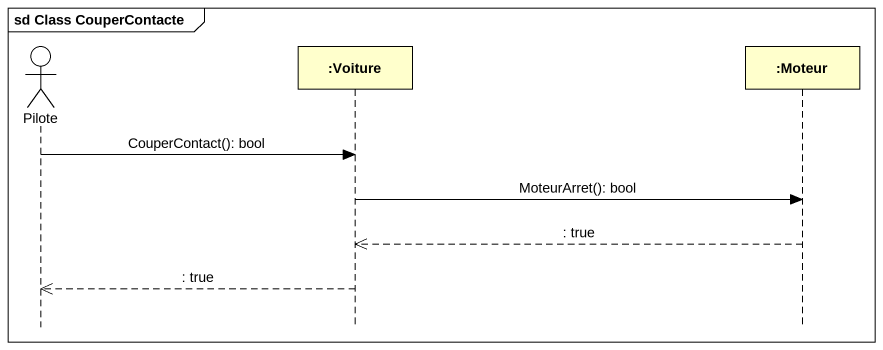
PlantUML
@startuml
mainframe sd Class CouperContacte
hide footbox
actor Pilote
participant ":Voiture" as Voiture
participant ":Moteur" as Moteur

Pilote -> Voiture : CouperContact(): bool
Voiture -> Moteur : MoteurArret(): bool
Moteur -->> Voiture : : true
Voiture -->> Pilote : : true
@enduml
